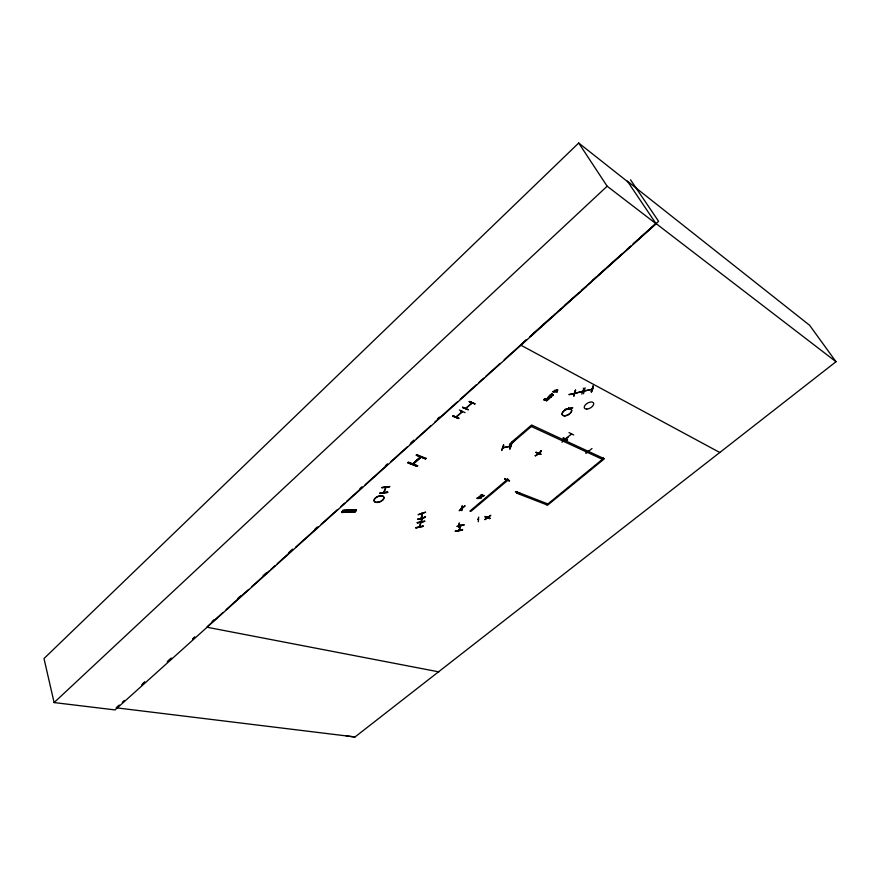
<?xml version="1.0" encoding="UTF-8"?>
<svg xmlns="http://www.w3.org/2000/svg" width="880" height="880" viewBox="0 0 880 880"><rect width="100%" height="100%" fill="white"/><g stroke="black" fill="none" stroke-linecap="round" stroke-linejoin="round"><path stroke-width="1.32" d="M425.381 516.637C426.261 517.792 417.714 520.289 417.846 518.903M425.634 512.347L418.066 514.723L425.491 512.105M421.619 518.1L421.729 513.623M458.931 530.398L460.504 525.822M459.184 530.409L459.162 529.474M421.905 518.023L422.026 513.601M460.592 526.24L459.294 530.299M342.881 510.444L341.77 512.468L355.267 511.929L356.367 509.938M341.968 511.808L355.575 511.357L341.968 511.808L341.792 512.457L355.267 511.61M356.18 510.29L342.683 510.818M356.246 509.85L342.87 510.477M356.048 510.51L356.389 509.905L342.771 510.466M415.855 527.945C438.46 522.995 400.664 531.223 423.126 525.91M383.779 492.591L385.638 487.377M421.025 522.214L421.685 517.517M455.422 531.355L462.506 529.991L462.429 529.397M462.495 529.98L455.433 531.377L455.367 530.794M387.684 492.415L379.918 493.471L387.629 491.777M379.874 492.921L379.929 493.515M565.345 438.966L571.527 434.016M420.75 522.764L420.893 521.576L419.485 526.999M571.197 434.027L570.856 434.577L571.461 434.093M458.865 527.351L459.338 522.918L458.766 527.054M459.206 524.645L459.162 525.305M459.514 525.195L459.382 524.59M460.823 508.706L461.549 508.486M462.209 505.967L461.714 510.576L461.142 510.345M462.176 505.967L461.703 510.554M477.851 519.189L478.203 519.783M478.291 521.741L478.676 517.044M385.946 487.443L384.065 492.602L383.988 491.436M421.3 517.165L421.575 517.77L421.718 517.143M487.256 517.462L487.531 517.231M512.6 442.387L512.897 442.123M575.553 389.994L573.716 396.088L575.311 390.423M572.572 407.594L564.982 409.365M568.92 407.924L569.195 408.716M583.242 388.245L583.869 388.487L581.801 394.141M583.55 393.723L585.101 387.761M417.34 522.918L424.798 521.224L417.186 522.577M421.168 522.236L419.628 526.526M548.724 397.122L547.525 398.332L549.945 397.43A1.177 0.649 -29 0 1 550.176 397.716L548.526 399.41L547.063 398.662L548.559 396.748M592.075 389.301L584.573 390.83M591.349 391.952C594.385 379.929 593.659 389.84 591.063 391.677M591.657 391.886L593.318 386.232L592.757 386.023M503.756 445.06L501.688 450.472L503.58 444.708M503.052 447.821L502.821 446.941L503.47 446.842L503.734 447.656L502.898 447.821M503.349 447.062L503.734 447.656M509.828 446.259L510.499 446.149M510.015 448.789C515.559 430.969 506.451 461.23 511.137 443.223M421.377 513.447L421.718 514.129L421.751 513.337M565.092 439.934L565.774 439.901M464.167 525.008L457.16 526.24M381.975 487.597L389.763 486.53L381.711 487.531M387.684 492.426L379.984 493.24M420.53 521.741L420.805 522.346M456.093 416.988L462.385 411.598M461.208 411.422L461.692 412.214L461.967 411.092M461.505 412.137L461.45 411.521M465.586 408.518L466.4 408.078M471.999 403.051L465.773 408.606M460.46 525.888L460.482 525.184M383.592 491.601L383.911 492.217L383.966 491.491M343.167 512.105L344.124 510.334M344.08 512.061L345.037 510.29M345.455 512.006L346.412 510.246M346.676 511.962L347.633 510.191M348.051 511.907L349.008 510.136M353.903 511.676L354.871 509.905M458.513 418.561C446.919 413.149 456.104 418.473 458.689 417.912M462.825 407.385L468.402 409.772L462.583 407.649L462.759 406.989M458.755 418.308L453.288 415.855L458.777 418.22M417.065 466.4L407.781 462.781L408.452 462.22L417.714 465.828L417.065 466.4L417.549 465.718M504.581 479.094L509.278 481.052L509.432 480.436M489.929 518.1L489.786 518.694L485.177 516.956M517.165 493.229L517.242 492.107M567.578 440.066C560.802 437.921 562.034 436.667 567.468 439.736M460.163 525.338L460.581 526.295M565.444 438.856L565.84 438.493M471.933 403.117L471.482 402.314M582.593 391.523L574.915 393.272L582.582 391.292M517.638 492.833L517.077 492.195M502.953 447.634L510.4 446.149M627.902 181.907L578.71 143.022L44 658.537L54.109 702.57L115.082 709.918L656.117 223.784L627.385 181.148L809.633 325.292L836 361.724L719.708 452.562M421.696 519.739L422.301 519.519M54.109 702.57L607.145 186.208L578.71 143.022M119.229 705.056L116.171 707.806L354.992 736.978L719.785 452.496L520.575 345.026L526.691 339.548M122.298 702.306L124.333 700.469M141.691 684.86L144.76 682.11M167.211 661.914L171.303 658.24M192.742 638.968L194.777 637.131M212.124 621.533L214.159 619.696M237.611 598.62L240.669 595.87M263.098 575.707L266.156 572.957M288.585 552.783L292.655 549.12M315.084 528.957L317.13 527.12M359.942 488.62L361.977 486.794M385.429 465.707L387.464 463.87M410.916 442.794L413.974 440.044M437.415 418.957L439.461 417.131M207.691 626.241L223.036 612.458M226.105 609.697L248.6 589.479M251.658 586.729L269.049 571.098M271.095 569.261L275.176 565.587M277.222 563.75L292.567 549.967M295.625 547.206L318.12 526.988M321.189 524.238L337.557 509.531M340.615 506.77L344.707 503.096M346.753 501.259L362.087 487.476M365.156 484.715L387.651 464.497M390.72 461.747L407.077 447.04M410.146 444.279L414.238 440.605M416.284 438.768L430.595 425.898M434.687 422.224L457.182 402.006M460.251 399.256L476.608 384.549M478.654 382.712L483.769 378.114M485.815 376.277L500.126 363.407M504.218 359.733L526.636 339.581M530.684 335.951L554.928 314.16M557.953 311.443L560.989 308.715M565.026 305.085L586.454 286.385M592.295 280.577L596.332 276.947M598.345 275.132L621.555 254.276M626.604 249.733L630.641 246.103M632.665 244.299L655.875 223.432L836 361.724M453.024 416.207L453.189 415.536M456.28 417.076L462.319 411.686M465.652 408.463L471.801 402.941M456.214 417.131L456.709 416.438M142.549 683.925L144.595 682.088M168.135 660.979L171.204 658.229M192.698 638.957L194.744 637.131M529.749 336.809L552.156 316.723M555.214 313.984L578.644 292.974M581.702 290.235L605.132 269.236M607.167 267.41L630.597 246.4M633.655 243.661L658.592 221.309L630.52 179.806M465.047 412.654L459.36 409.992M469.172 401.753L474.958 403.898L469.227 401.632M420.585 456.962L412.775 463.859L413.358 464.101L412.786 463.804L420.497 456.885L421.058 457.138M412.907 463.958L420.673 457.061M413.292 464.035L421.047 457.105L413.292 463.991M425.458 458.711L426.096 458.359L425.447 458.964L416.218 455.29L416.834 454.652L426.107 458.381M543.785 399.85L546.898 400.829L543.598 399.498L544.203 399.487M544.83 398.948L547.932 399.927L544.632 398.596L545.248 398.585M553.014 391.864L554.411 392.029L552.827 391.512M554.18 390.5L557.964 390.06L556.292 390.984M548.592 396.22L551.111 396.594L550.033 394.977M550.22 395.318L552.651 395.263L551.408 393.778M551.595 394.13L551.848 393.404M555.192 391.556L555.588 391.215M555.016 390.335L556.215 391.193L557.139 389.873M555.39 391.908L556.93 392.15L557.172 391.435M548.779 396.572L551.331 396.99L551.529 396.308M550.374 394.669L552.937 395.604L553.124 394.922M547.866 503.943L518.265 492.426L517.165 493.339L547.624 505.153L604.373 458.777L531.575 425.029L511.434 442.321L512.38 442.739L532.51 425.458M509.553 444.708L515.46 439.307M481.767 494.879C483.967 493.548 477.367 495.616 483.252 496.177L482.559 496.287M477.103 498.465L477.543 498.091C479.985 499.543 475.541 497.739 477.543 498.091M480.953 495.33L482.471 494.758M481.932 495.22L484.429 495.495L482.724 496.628M464.981 506.055L459.184 510.741L464.893 505.78M536.118 452.518L541.046 454.3L535.931 452.177M504.592 479.138L504.746 478.533M535.018 455.532C535.15 456.621 542.795 451.693 540.947 450.571M507.826 479.259L507.177 479.798L506.957 479.072M537.944 454.08L538.285 453.563M507.408 479.809L507.925 479.369M573.705 434.962L569.019 432.553M561.946 442.211L568.128 437.239M515.339 491.821L519.882 493.636M485.166 517.022L485.309 516.428M485.023 519.717L490.809 515.295L484.869 519.453M588.511 450.505L588.621 450.879M591.998 448.492L586.08 453.332L585.662 452.903M546.788 504.834L603.57 458.403L603.295 457.908M421.982 514.008L421.718 513.392M547.943 398.552L549.615 397.892L548.471 398.816L547.745 398.2M575.619 390.313L574.046 395.912M471.757 402.941L471.295 402.402L471.482 403.557M421.652 517.649L421.377 517.044M568.92 408.573L568.513 407.99L568.843 408.826M421.63 519.937L422.301 519.541M479.27 496.32L480.095 496.133M575.256 392.535L575.74 392.898M422.279 519.772L421.762 519.893M425.502 458.755L416.339 455.059M462.396 508.42L462.22 508.629M536.14 452.408L540.716 454.454M510.268 446.391L502.975 447.81M575.597 393.173L575.333 392.282M515.647 491.546L520.179 493.35M417.978 519.233L425.513 516.967L417.989 519.486M460.823 508.541L461.417 508.343M459.525 525.173L458.887 524.689M565.114 409.849L572.715 407.869M569.173 394.746L576.697 392.711M576.873 392.975L568.997 394.482M591.998 389.312L584.441 391.039M555.214 390.687L557.337 390.225M459.283 525.701L461.67 525.228M417.329 522.819L424.699 521.389M381.843 487.762L389.653 486.717M342.76 510.664L356.268 510.136M341.803 512.259L355.476 511.544M478.203 518.925L478.555 519.519M346.269 735.966L354.992 736.978M503.8 447.469L503.261 447.106M206.668 627.165L438.878 671.88M421.916 517.616L421.718 517.033M417.076 466.268L407.781 462.781M408.243 462.275L417.516 465.883M509.608 480.777L504.834 478.819M535.436 455.972L541.112 450.835M474.958 403.898L469.502 401.423M515.559 439.582L509.443 444.433M531.333 426.481L602.437 459.327M554.378 390.852L555.786 391.567M556.49 391.336L557.37 391.787M607.145 186.208L656.117 223.784M552.035 393.745L553.322 395.274M550.847 395.384L551.727 396.66M552.453 394.911L552.937 395.604M550.913 396.242L551.331 396.99M516.681 492.514L517.066 493.284M470.866 402.787L471.174 403.502M461.263 411.444L461.692 412.214M464.013 524.766L457.072 526.504M462.539 529.683L455.477 531.08M567.71 408.672A5.247 2.827 -29.1 0 1 568.898 408.507M481.525 497.486C479.215 499.73 478.28 495.11 481.525 497.486M478.588 497.376C481.514 501.05 482.999 494.098 478.588 497.376M485.397 516.747L490.017 518.419L485.397 516.747M507.496 479.369L469.876 511.115L470.811 511.445L508.42 479.732L507.496 479.369M586.784 409.09A5.258 2.805 -29.7 0 0 593.736 403.59A5.258 2.805 -29.7 0 0 586.388 403.898A5.258 2.805 -29.7 0 0 586.784 409.09M377.454 502.48A5.225 2.849 -23.1 0 0 383.867 497.211A5.225 2.849 -23.1 0 0 375.782 497.838A5.225 2.849 -23.1 0 0 377.454 502.48M377.366 502.337A5.258 2.86 -23.1 0 0 383.823 497.035A5.258 2.86 -23.1 0 0 375.683 497.662A5.258 2.86 -23.1 0 0 377.366 502.337M564.806 415.866A5.258 2.827 -29.1 0 0 571.725 410.366A5.258 2.827 -29.1 0 0 564.267 410.696A5.258 2.827 -29.1 0 0 564.806 415.866M564.707 415.734A5.291 2.849 -29.1 0 0 571.67 410.212A5.291 2.849 -29.1 0 0 564.168 410.531A5.291 2.849 -29.1 0 0 564.707 415.734"/></g></svg>
